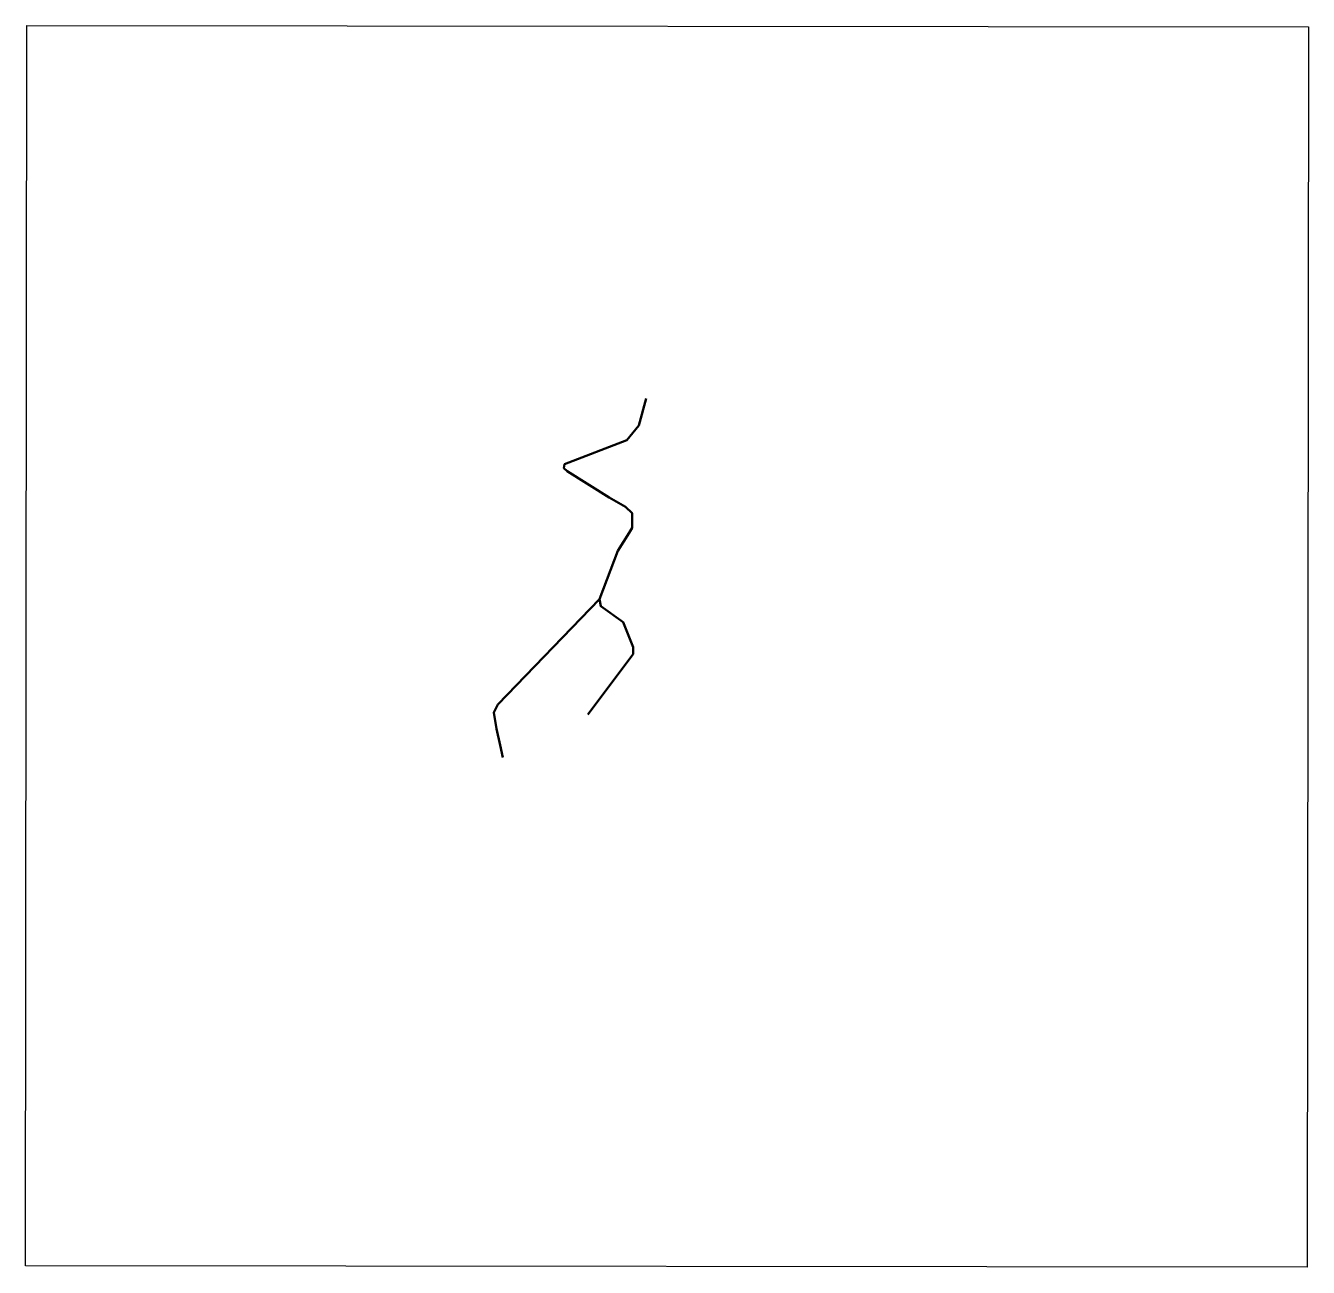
# Model space of a CAD drawing. Header units: metres. Extents: x 4168 to 4517, y 5597 to 5935.
import ezdxf

# ---------------------------------------------------------------- set-up
doc = ezdxf.new("R2010")
doc.units = ezdxf.units.M
doc.header["$LTSCALE"] = 5
doc.layers.add('Ливневка', color=10, linetype='Continuous')
doc.layers.add('Разграфка', color=250, linetype='Continuous')
picture_1 = doc.add_image_def('image1.jpg', size_in_pixel=(1875, 1815))

msp = doc.modelspace()

# ---------------------------------------------------------------- linework, layer by layer
at = {"layer": 'Ливневка', "lineweight": 50, "transparency": 33554687, "flags": 128}
for points in [[(4321.15, 5747.84), (4333.52, 5764.27), (4333.54, 5766.15), (4330.77, 5772.98), (4324.66, 5777.33), (4324.37, 5779.24), (4329.29, 5792.32), (4332.38, 5797.28), (4333.19, 5798.6), (4333.25, 5799.35), (4333.22, 5802.62), (4331.45, 5804.38), (4326.97, 5806.9), (4315.57, 5814.09), (4314.65, 5814.87), (4314.84, 5815.97), (4331.81, 5822.5), (4335.08, 5826.49), (4337.05, 5833.79)], [(4298, 5736.12), (4297.26, 5739.45), (4296.26, 5743.92), (4295.55, 5748.34), (4296.66, 5750.49), (4324.37, 5779.24)]]:
    msp.add_lwpolyline(points, dxfattribs=at)

# ---------------------------------------------------------------- pictures from other files: only their frames are drawn
at = {"layer": 'Разграфка', "transparency": 33554687}
image = msp.add_image(picture_1, insert=(4168.11, 5597.66), size_in_units=(348.85, 337.68), rotation=-0.0599, dxfattribs=at)
image.dxf.flags = 7

doc.saveas('drawing.dxf')
